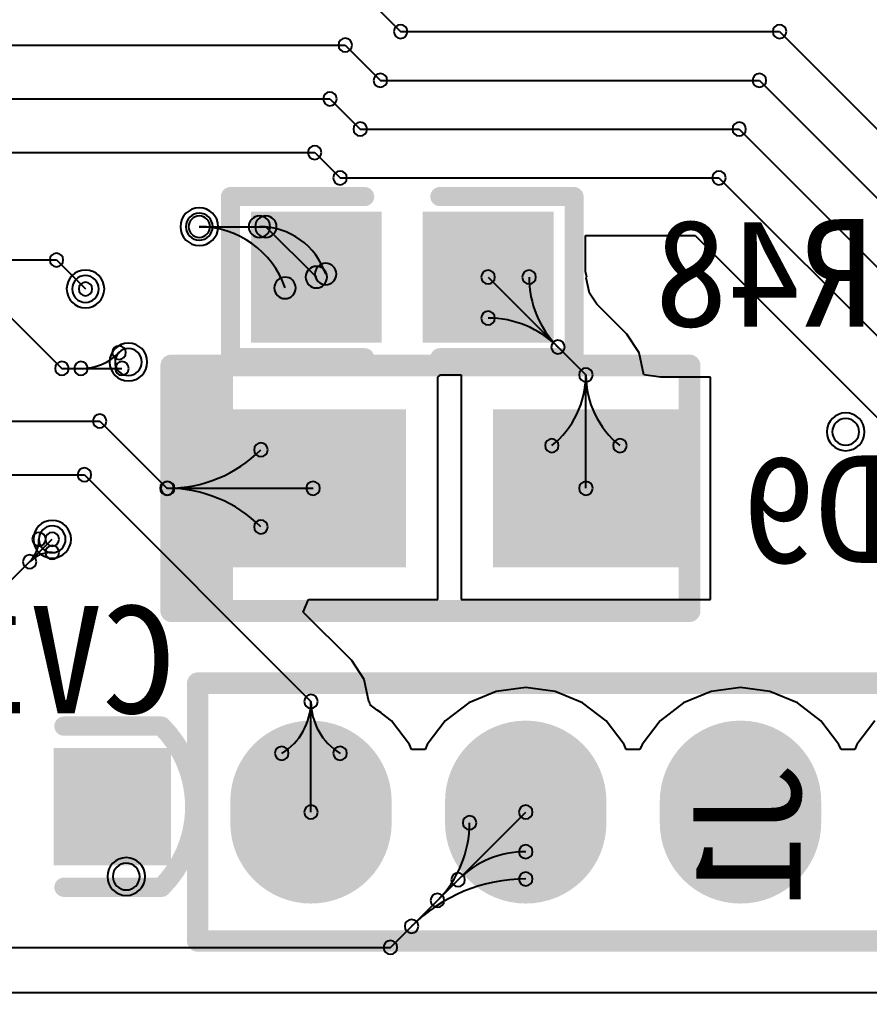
# Model space of a CAD drawing. Header units: inches. Extents: x 32166 to 66782, y 2386 to 7162.
# Drawn here: x 33525.87 to 33561.49, y 2886.55 to 2927.32 of the extents above; entities that cross this region are included whole.
import ezdxf

# ---------------------------------------------------------------- set-up
doc = ezdxf.new("R2010")
doc.units = ezdxf.units.IN
doc.header["$LTSCALE"] = 0.64311
doc.header["$MEASUREMENT"] = 0
for name, color, linetype in [('BOTTOMLAYER', 5, 'CONTINUOUS'), ('BOTTOMOVERLAY', 54, 'CONTINUOUS'), ('BOTTOMPASTE', 16, 'CONTINUOUS'), ('BOTTOMSOLDER', 6, 'CONTINUOUS'), ('KEEPOUTLAYER', 6, 'CONTINUOUS'), ('MULTILAYER', 9, 'CONTINUOUS')]:
    doc.layers.add(name, color=color, linetype=linetype)
doc.styles.get("Standard").update_dxf_attribs({"font": 'txt', "width": 0.8})

msp = doc.modelspace()

# ---------------------------------------------------------------- linework, layer by layer
at = {"layer": 'BOTTOMLAYER'}
for p, q in [((33540.157, 2928.494), (33541.84, 2926.811)), ((33541.84, 2926.811), (33557.721, 2926.811)), ((33557.721, 2926.811), (33577.323, 2907.209)), ((33521.073, 2926.244), (33539.518, 2926.244)), ((33539.518, 2926.244), (33540.994, 2924.768)), ((33540.994, 2924.768), (33556.875, 2924.768)), ((33556.875, 2924.768), (33576.477, 2905.166)), ((33521.073, 2923.994), (33538.879, 2923.994)), ((33538.879, 2923.994), (33540.148, 2922.725)), ((33540.148, 2922.725), (33556.028, 2922.725)), ((33556.028, 2922.725), (33575.63, 2903.123)), ((33521.073, 2921.744), (33538.239, 2921.744)), ((33538.239, 2921.744), (33539.301, 2920.682)), ((33539.301, 2920.682), (33555.182, 2920.682)), ((33555.182, 2920.682), (33574.784, 2901.08)), ((33533.402, 2918.639), (33536.193, 2918.639)), ((33536.193, 2918.639), (33538.308, 2916.524)), ((33549.594, 2916.758), (33549.594, 2918.264)), ((33549.594, 2918.264), (33554.181, 2918.264)), ((33554.181, 2918.264), (33573.074, 2899.371)), ((33521.073, 2917.244), (33527.418, 2917.244)), ((33527.418, 2917.244), (33528.633, 2916.029)), ((33545.508, 2916.524), (33549.603, 2912.429)), ((33549.64, 2916.524), (33549.594, 2916.758)), ((33549.622, 2916.502), (33549.64, 2916.524)), ((33549.75, 2915.857), (33549.622, 2916.502)), ((33549.64, 2916.524), (33549.64, 2916.524)), ((33550.063, 2915.388), (33549.75, 2915.857)), ((33550.092, 2915.359), (33550.063, 2915.388)), ((33550.151, 2915.314), (33550.092, 2915.359)), ((33550.144, 2915.307), (33550.151, 2915.314)), ((33551.313, 2914.139), (33550.144, 2915.307)), ((33525.348, 2914.994), (33527.643, 2912.699)), ((33551.837, 2913.354), (33551.313, 2914.139)), ((33552.028, 2912.429), (33551.837, 2913.354)), ((33551.837, 2913.354), (33551.837, 2913.354)), ((33527.643, 2912.699), (33530.162, 2912.699)), ((33543.402, 2912.336), (33543.505, 2912.438)), ((33543.402, 2903.021), (33543.402, 2912.336)), ((33543.402, 2912.336), (33543.402, 2912.336)), ((33543.402, 2912.336), (33543.402, 2912.336)), ((33543.505, 2912.438), (33544.374, 2912.438)), ((33544.374, 2912.438), (33544.374, 2912.336)), ((33544.374, 2912.336), (33544.374, 2912.336)), ((33544.374, 2912.336), (33544.374, 2903.021)), ((33549.603, 2907.678), (33549.603, 2912.429)), ((33552.735, 2912.336), (33552.028, 2912.429)), ((33554.832, 2912.336), (33552.735, 2912.336)), ((33554.832, 2903.021), (33554.832, 2912.336)), ((33521.073, 2910.494), (33529.227, 2910.494)), ((33529.227, 2910.494), (33532.043, 2907.678)), ((33521.073, 2908.244), (33528.588, 2908.244)), ((33528.588, 2908.244), (33538.083, 2898.749)), ((33532.043, 2907.678), (33538.173, 2907.678)), ((33525.438, 2903.744), (33527.238, 2905.544)), ((33537.759, 2902.493), (33537.977, 2903.021)), ((33537.977, 2903.021), (33543.402, 2903.021)), ((33544.374, 2903.021), (33554.832, 2903.021)), ((33539.793, 2900.459), (33537.759, 2902.493)), ((33540.317, 2899.675), (33539.793, 2900.459)), ((33540.501, 2898.749), (33540.317, 2899.675)), ((33547.083, 2899.33), (33545.849, 2899.168)), ((33548.316, 2899.168), (33547.083, 2899.33)), ((33556.083, 2899.33), (33554.849, 2899.168)), ((33557.316, 2899.168), (33556.083, 2899.33)), ((33545.849, 2899.168), (33544.7, 2898.692)), ((33549.466, 2898.692), (33548.316, 2899.168)), ((33554.849, 2899.168), (33553.7, 2898.692)), ((33558.466, 2898.692), (33557.316, 2899.168)), ((33538.083, 2894.114), (33538.083, 2898.749)), ((33540.502, 2898.749), (33540.501, 2898.749)), ((33540.501, 2898.749), (33540.501, 2898.749)), ((33540.534, 2898.699), (33540.502, 2898.749)), ((33540.566, 2898.65), (33540.534, 2898.699)), ((33540.552, 2898.626), (33540.566, 2898.65)), ((33540.863, 2898.387), (33540.552, 2898.626)), ((33540.566, 2898.65), (33540.566, 2898.65)), ((33540.566, 2898.65), (33540.566, 2898.65)), ((33540.566, 2898.65), (33540.566, 2898.65)), ((33540.566, 2898.65), (33540.566, 2898.65)), ((33540.566, 2898.65), (33540.566, 2898.65)), ((33540.566, 2898.65), (33540.566, 2898.65)), ((33540.566, 2898.65), (33540.566, 2898.65)), ((33540.566, 2898.65), (33540.566, 2898.65)), ((33544.7, 2898.692), (33543.713, 2897.934)), ((33550.453, 2897.934), (33549.466, 2898.692)), ((33553.7, 2898.692), (33552.713, 2897.934)), ((33559.453, 2897.934), (33558.466, 2898.692)), ((33541.015, 2898.285), (33540.863, 2898.387)), ((33541.036, 2898.254), (33541.015, 2898.285)), ((33541.453, 2897.934), (33541.036, 2898.254)), ((33542.21, 2896.947), (33541.453, 2897.934)), ((33543.713, 2897.934), (33542.956, 2896.947)), ((33551.21, 2896.947), (33550.453, 2897.934)), ((33552.713, 2897.934), (33551.956, 2896.947)), ((33560.21, 2896.947), (33559.453, 2897.934)), ((33561.713, 2897.934), (33560.956, 2896.947)), ((33542.297, 2896.737), (33542.21, 2896.947)), ((33542.956, 2896.947), (33542.869, 2896.737)), ((33551.297, 2896.737), (33551.21, 2896.947)), ((33551.956, 2896.947), (33551.869, 2896.737)), ((33560.297, 2896.737), (33560.21, 2896.947)), ((33560.956, 2896.947), (33560.869, 2896.737)), ((33542.869, 2896.737), (33542.297, 2896.737)), ((33551.869, 2896.737), (33551.297, 2896.737)), ((33560.869, 2896.737), (33560.297, 2896.737)), ((33541.413, 2888.444), (33547.083, 2894.114)), ((33520.038, 2888.444), (33541.413, 2888.444))]:
    msp.add_line(p, q, dxfattribs=at)
at = {"layer": 'BOTTOMLAYER', "const_width": 5.85}
for points in [[(33538.083, 2893.664), (33538.083, 2894.564)], [(33547.083, 2894.564), (33547.083, 2893.664)], [(33556.083, 2894.564), (33556.083, 2893.664)]]:
    msp.add_lwpolyline(points, dxfattribs=at)
at = {"layer": 'BOTTOMLAYER', "const_width": 2.925}
for points in [[(33539.545, 2894.564, 1), (33536.62, 2894.564, 1)], [(33548.545, 2894.564, 1), (33545.62, 2894.564, 1)], [(33557.545, 2894.564, 1), (33554.62, 2894.564, 1)], [(33539.545, 2893.664, 1), (33536.62, 2893.664, 1)], [(33548.545, 2893.664, 1), (33545.62, 2893.664, 1)], [(33557.545, 2893.664, 1), (33554.62, 2893.664, 1)]]:
    msp.add_lwpolyline(points, format="xyb", close=True, dxfattribs=at)
at = {"layer": 'BOTTOMLAYER'}
for centre, radius, start, end in [((33541.84, 2926.811), 0.286, 0, 180), ((33541.84, 2926.811), 0.286, 0, 180), ((33557.721, 2926.811), 0.286, 0, 180), ((33557.721, 2926.811), 0.286, 0, 180), ((33541.84, 2926.811), 0.286, 180, 0), ((33541.84, 2926.811), 0.286, 180, 0), ((33557.721, 2926.811), 0.286, 180, 0), ((33557.721, 2926.811), 0.286, 180, 0), ((33539.518, 2926.244), 0.286, 0, 180), ((33539.518, 2926.244), 0.286, 0, 180), ((33539.518, 2926.244), 0.286, 180, 0), ((33539.518, 2926.244), 0.286, 180, 0), ((33540.994, 2924.768), 0.286, 0, 180), ((33540.994, 2924.768), 0.286, 0, 180), ((33556.875, 2924.768), 0.286, 0, 180), ((33556.875, 2924.768), 0.286, 0, 180), ((33540.994, 2924.768), 0.286, 180, 0), ((33540.994, 2924.768), 0.286, 180, 0), ((33556.875, 2924.768), 0.286, 180, 0), ((33556.875, 2924.768), 0.286, 180, 0), ((33538.879, 2923.994), 0.286, 0, 180), ((33538.879, 2923.994), 0.286, 0, 180), ((33538.879, 2923.994), 0.286, 180, 0), ((33538.879, 2923.994), 0.286, 180, 0), ((33540.148, 2922.725), 0.286, 0, 180), ((33540.148, 2922.725), 0.286, 0, 180), ((33556.028, 2922.725), 0.286, 0, 180), ((33556.028, 2922.725), 0.286, 0, 180), ((33540.148, 2922.725), 0.286, 180, 0), ((33540.148, 2922.725), 0.286, 180, 0), ((33556.028, 2922.725), 0.286, 180, 0), ((33556.028, 2922.725), 0.286, 180, 0), ((33538.239, 2921.744), 0.286, 0, 180), ((33538.239, 2921.744), 0.286, 0, 180), ((33538.239, 2921.744), 0.286, 180, 0), ((33538.239, 2921.744), 0.286, 180, 0), ((33539.301, 2920.682), 0.286, 0, 180), ((33539.301, 2920.682), 0.286, 0, 180), ((33555.182, 2920.682), 0.286, 0, 180), ((33555.182, 2920.682), 0.286, 0, 180), ((33539.301, 2920.682), 0.286, 180, 0), ((33539.301, 2920.682), 0.286, 180, 0), ((33555.182, 2920.682), 0.286, 180, 0), ((33555.182, 2920.682), 0.286, 180, 0), ((33533.402, 2918.639), 0.562, 0, 180), ((33533.402, 2918.639), 0.45, 0, 180), ((33533.402, 2918.639), 0.45, 0, 180), ((33533.402, 2918.639), 0.45, 0, 180), ((33533.402, 2918.639), 0.45, 0, 180), ((33535.924, 2918.639), 0.45, 0, 180), ((33535.924, 2918.639), 0.45, 0, 180), ((33535.924, 2918.639), 0.45, 0, 180), ((33536.193, 2918.639), 0.45, 0, 180), ((33536.193, 2918.639), 0.45, 0, 180), ((33533.402, 2918.639), 0.562, 180, 0), ((33533.402, 2918.639), 0.45, 180, 0), ((33533.402, 2918.639), 0.45, 180, 0), ((33533.402, 2918.639), 0.45, 180, 0), ((33533.402, 2918.639), 0.45, 180, 0), ((33533.402, 2914.837), 3.802, 18.977, 90), ((33533.402, 2914.837), 3.802, 18.977, 90), ((33533.402, 2914.837), 3.802, 18.977, 90), ((33535.924, 2918.639), 0.45, 180, 0), ((33535.924, 2918.639), 0.45, 180, 0), ((33535.924, 2918.639), 0.45, 180, 0), ((33536.193, 2918.639), 0.45, 180, 0), ((33536.193, 2918.639), 0.45, 180, 0), ((33535.924, 2915.705), 2.934, 18.977, 90), ((33535.924, 2915.705), 2.934, 18.977, 90), ((33535.924, 2915.705), 2.934, 18.977, 90), ((33527.418, 2917.244), 0.286, 0, 180), ((33527.418, 2917.244), 0.286, 0, 180), ((33527.418, 2917.244), 0.286, 180, 0), ((33527.418, 2917.244), 0.286, 180, 0), ((33538.308, 2916.524), 0.45, 0, 180), ((33538.699, 2916.659), 0.45, 0, 180), ((33538.699, 2916.659), 0.45, 0, 180), ((33538.699, 2916.659), 0.45, 0, 180), ((33545.508, 2916.524), 0.286, 0, 180), ((33547.222, 2916.524), 0.286, 0, 180), ((33547.222, 2916.524), 0.286, 0, 180), ((33547.222, 2916.524), 0.286, 0, 180), ((33528.633, 2916.029), 0.562, 0, 180), ((33536.997, 2916.074), 0.45, 0, 180), ((33536.997, 2916.074), 0.45, 0, 180), ((33536.997, 2916.074), 0.45, 0, 180), ((33538.308, 2916.524), 0.45, 180, 0), ((33538.699, 2916.659), 0.45, 180, 0), ((33538.699, 2916.659), 0.45, 180, 0), ((33538.699, 2916.659), 0.45, 180, 0), ((33545.508, 2916.524), 0.286, 180, 0), ((33547.222, 2916.524), 0.286, 180, 0), ((33547.222, 2916.524), 0.286, 180, 0), ((33547.222, 2916.524), 0.286, 180, 0), ((33551.361, 2916.524), 4.139, 180, 225), ((33551.361, 2916.524), 4.139, 180, 225), ((33551.361, 2916.524), 4.139, 180, 225), ((33528.633, 2916.029), 0.562, 180, 0), ((33528.633, 2916.029), 0.286, 0, 180), ((33528.633, 2916.029), 0.286, 180, 0), ((33536.997, 2916.074), 0.45, 180, 0), ((33536.997, 2916.074), 0.45, 180, 0), ((33536.997, 2916.074), 0.45, 180, 0), ((33545.508, 2914.81), 0.286, 0, 180), ((33545.508, 2914.81), 0.286, 0, 180), ((33545.508, 2914.81), 0.286, 0, 180), ((33545.508, 2914.81), 0.286, 180, 0), ((33545.508, 2914.81), 0.286, 180, 0), ((33545.508, 2914.81), 0.286, 180, 0), ((33545.508, 2910.671), 4.139, 45, 90), ((33545.508, 2910.671), 4.139, 45, 90), ((33545.508, 2910.671), 4.139, 45, 90), ((33530.04, 2913.361), 0.286, 0, 180), ((33530.04, 2913.361), 0.286, 0, 180), ((33530.04, 2913.361), 0.286, 0, 180), ((33530.432, 2912.969), 0.562, 0, 180), ((33548.435, 2913.598), 0.286, 0, 180), ((33548.435, 2913.598), 0.286, 0, 180), ((33548.435, 2913.598), 0.286, 0, 180), ((33548.435, 2913.598), 0.286, 0, 180), ((33548.435, 2913.598), 0.286, 0, 180), ((33548.435, 2913.598), 0.286, 0, 180), ((33548.435, 2913.598), 0.286, 180, 0), ((33548.435, 2913.598), 0.286, 180, 0), ((33548.435, 2913.598), 0.286, 180, 0), ((33548.435, 2913.598), 0.286, 180, 0), ((33548.435, 2913.598), 0.286, 180, 0), ((33548.435, 2913.598), 0.286, 180, 0), ((33528.444, 2914.957), 2.258, 270.0002, 315.0002), ((33528.444, 2914.957), 2.258, 270.0002, 315.0002), ((33528.444, 2914.957), 2.258, 270.0002, 315.0002), ((33530.04, 2913.361), 0.286, 180, 0), ((33530.04, 2913.361), 0.286, 180, 0), ((33530.04, 2913.361), 0.286, 180, 0), ((33527.643, 2912.699), 0.286, 0, 180), ((33527.643, 2912.699), 0.286, 0, 180), ((33527.643, 2912.699), 0.286, 180, 0), ((33527.643, 2912.699), 0.286, 180, 0), ((33528.444, 2912.699), 0.286, 0, 180), ((33528.444, 2912.699), 0.286, 0, 180), ((33528.444, 2912.699), 0.286, 0, 180), ((33528.444, 2912.699), 0.286, 180, 0), ((33528.444, 2912.699), 0.286, 180, 0), ((33528.444, 2912.699), 0.286, 180, 0), ((33530.432, 2912.969), 0.562, 180, 0), ((33530.162, 2912.699), 0.286, 0, 180), ((33530.162, 2912.699), 0.286, 180, 0), ((33549.603, 2912.429), 0.286, 0, 180), ((33549.603, 2912.429), 0.286, 0, 180), ((33549.603, 2912.429), 0.286, 0, 180), ((33549.603, 2912.429), 0.286, 0, 180), ((33549.603, 2912.429), 0.286, 0, 180), ((33549.603, 2912.429), 0.286, 0, 180), ((33549.603, 2912.429), 0.286, 0, 180), ((33549.603, 2912.429), 0.286, 0, 180), ((33545.81, 2912.429), 3.793, 308.6061, 0.0001), ((33545.81, 2912.429), 3.793, 308.6061, 0.0001), ((33545.81, 2912.429), 3.793, 308.6061, 0.0001), ((33549.603, 2912.429), 0.286, 180, 0), ((33549.603, 2912.429), 0.286, 180, 0), ((33549.603, 2912.429), 0.286, 180, 0), ((33549.603, 2912.429), 0.286, 180, 0), ((33549.603, 2912.429), 0.286, 180, 0), ((33549.603, 2912.429), 0.286, 180, 0), ((33549.603, 2912.429), 0.286, 180, 0), ((33549.603, 2912.429), 0.286, 180, 0), ((33553.396, 2912.429), 3.793, 179.9999, 231.3939), ((33553.396, 2912.429), 3.793, 179.9999, 231.3939), ((33553.396, 2912.429), 3.793, 179.9999, 231.3939), ((33529.227, 2910.494), 0.286, 0, 180), ((33529.227, 2910.494), 0.286, 0, 180), ((33529.227, 2910.494), 0.286, 180, 0), ((33529.227, 2910.494), 0.286, 180, 0), ((33560.492, 2910.044), 0.562, 0, 180), ((33560.492, 2910.044), 0.562, 180, 0), ((33535.985, 2909.295), 0.286, 0, 180), ((33535.985, 2909.295), 0.286, 0, 180), ((33535.985, 2909.295), 0.286, 0, 180), ((33548.177, 2909.465), 0.286, 0, 180), ((33548.177, 2909.465), 0.286, 0, 180), ((33548.177, 2909.465), 0.286, 0, 180), ((33548.177, 2909.465), 0.286, 180, 0), ((33548.177, 2909.465), 0.286, 180, 0), ((33548.177, 2909.465), 0.286, 180, 0), ((33551.029, 2909.465), 0.286, 0, 180), ((33551.029, 2909.465), 0.286, 0, 180), ((33551.029, 2909.465), 0.286, 0, 180), ((33551.029, 2909.465), 0.286, 180, 0), ((33551.029, 2909.465), 0.286, 180, 0), ((33551.029, 2909.465), 0.286, 180, 0), ((33532.083, 2913.197), 5.519, 269.9999, 314.9999), ((33532.083, 2913.197), 5.519, 269.9999, 314.9999), ((33532.083, 2913.197), 5.519, 269.9999, 314.9999), ((33535.985, 2909.295), 0.286, 180, 0), ((33535.985, 2909.295), 0.286, 180, 0), ((33535.985, 2909.295), 0.286, 180, 0), ((33528.588, 2908.244), 0.286, 0, 180), ((33528.588, 2908.244), 0.286, 0, 180), ((33528.588, 2908.244), 0.286, 180, 0), ((33528.588, 2908.244), 0.286, 180, 0), ((33532.043, 2907.678), 0.286, 0, 180), ((33532.043, 2907.678), 0.286, 0, 180), ((33532.083, 2907.678), 0.286, 0, 180), ((33532.083, 2907.678), 0.286, 0, 180), ((33532.083, 2907.678), 0.286, 0, 180), ((33532.083, 2907.678), 0.286, 0, 180), ((33532.083, 2907.678), 0.286, 0, 180), ((33532.083, 2907.678), 0.286, 0, 180), ((33538.173, 2907.678), 0.286, 0, 180), ((33549.603, 2907.678), 0.286, 0, 180), ((33532.043, 2907.678), 0.286, 180, 0), ((33532.043, 2907.678), 0.286, 180, 0), ((33532.083, 2907.678), 0.286, 180, 0), ((33532.083, 2907.678), 0.286, 180, 0), ((33532.083, 2907.678), 0.286, 180, 0), ((33532.083, 2907.678), 0.286, 180, 0), ((33532.083, 2907.678), 0.286, 180, 0), ((33532.083, 2907.678), 0.286, 180, 0), ((33532.083, 2902.159), 5.519, 45.0001, 90.0001), ((33532.083, 2902.159), 5.519, 45.0001, 90.0001), ((33532.083, 2902.159), 5.519, 45.0001, 90.0001), ((33538.173, 2907.678), 0.286, 180, 0), ((33549.603, 2907.678), 0.286, 180, 0), ((33535.985, 2906.062), 0.286, 0, 180), ((33535.985, 2906.062), 0.286, 0, 180), ((33535.985, 2906.062), 0.286, 0, 180), ((33526.684, 2905.544), 0.286, 0, 180), ((33526.684, 2905.544), 0.286, 0, 180), ((33526.684, 2905.544), 0.286, 0, 180), ((33527.238, 2905.544), 0.562, 0, 180), ((33527.238, 2905.544), 0.286, 0, 180), ((33535.985, 2906.062), 0.286, 180, 0), ((33535.985, 2906.062), 0.286, 180, 0), ((33535.985, 2906.062), 0.286, 180, 0), ((33525.348, 2905.544), 1.336, 314.9996, 359.9996), ((33525.348, 2905.544), 1.336, 314.9996, 359.9996), ((33525.348, 2905.544), 1.336, 314.9996, 359.9996), ((33526.684, 2905.544), 0.286, 180, 0), ((33526.684, 2905.544), 0.286, 180, 0), ((33526.684, 2905.544), 0.286, 180, 0), ((33527.238, 2905.544), 0.562, 180, 0), ((33527.238, 2905.544), 0.286, 180, 0), ((33527.238, 2903.655), 1.336, 90.0004, 135.0004), ((33527.238, 2903.655), 1.336, 90.0004, 135.0004), ((33527.238, 2903.655), 1.336, 90.0004, 135.0004), ((33527.238, 2904.991), 0.286, 0, 180), ((33527.238, 2904.991), 0.286, 0, 180), ((33527.238, 2904.991), 0.286, 0, 180), ((33527.238, 2904.991), 0.286, 180, 0), ((33527.238, 2904.991), 0.286, 180, 0), ((33527.238, 2904.991), 0.286, 180, 0), ((33526.293, 2904.599), 0.286, 0, 180), ((33526.293, 2904.6), 0.286, 0, 180), ((33526.293, 2904.6), 0.286, 0, 180), ((33526.293, 2904.599), 0.286, 0, 180), ((33526.293, 2904.6), 0.286, 0, 180), ((33526.293, 2904.599), 0.286, 0, 180), ((33526.293, 2904.6), 0.286, 180, 0), ((33526.293, 2904.6), 0.286, 180, 0), ((33526.293, 2904.6), 0.286, 180, 0), ((33526.293, 2904.599), 0.286, 180, 0), ((33526.293, 2904.599), 0.286, 180, 0), ((33526.293, 2904.599), 0.286, 180, 0), ((33538.083, 2898.749), 0.286, 0, 180), ((33538.083, 2898.749), 0.286, 0, 180), ((33538.083, 2898.749), 0.286, 0, 180), ((33538.083, 2898.749), 0.286, 0, 180), ((33538.083, 2898.749), 0.286, 0, 180), ((33538.083, 2898.749), 0.286, 0, 180), ((33538.083, 2898.749), 0.286, 0, 180), ((33538.083, 2898.749), 0.286, 0, 180), ((33535.539, 2898.749), 2.544, 301.293, 360), ((33535.539, 2898.749), 2.544, 301.293, 360), ((33535.539, 2898.749), 2.544, 301.293, 360), ((33538.083, 2898.749), 0.286, 180, 0), ((33538.083, 2898.749), 0.286, 180, 0), ((33538.083, 2898.749), 0.286, 180, 0), ((33538.083, 2898.749), 0.286, 180, 0), ((33538.083, 2898.749), 0.286, 180, 0), ((33538.083, 2898.749), 0.286, 180, 0), ((33538.083, 2898.749), 0.286, 180, 0), ((33538.083, 2898.749), 0.286, 180, 0), ((33540.627, 2898.749), 2.544, 180, 238.707), ((33540.627, 2898.749), 2.544, 180, 238.707), ((33540.627, 2898.749), 2.544, 180, 238.707), ((33536.86, 2896.576), 0.286, 0, 180), ((33536.86, 2896.576), 0.286, 0, 180), ((33536.86, 2896.576), 0.286, 0, 180), ((33539.305, 2896.576), 0.286, 0, 180), ((33539.305, 2896.576), 0.286, 0, 180), ((33539.305, 2896.576), 0.286, 0, 180), ((33536.86, 2896.576), 0.286, 180, 0), ((33536.86, 2896.576), 0.286, 180, 0), ((33536.86, 2896.576), 0.286, 180, 0), ((33539.305, 2896.576), 0.286, 180, 0), ((33539.305, 2896.576), 0.286, 180, 0), ((33539.305, 2896.576), 0.286, 180, 0), ((33538.083, 2894.114), 0.286, 0, 180), ((33547.083, 2894.114), 0.286, 0, 180), ((33538.083, 2894.114), 0.286, 180, 0), ((33544.729, 2893.664), 0.286, 0, 180), ((33544.729, 2893.664), 0.286, 0, 180), ((33544.729, 2893.664), 0.286, 0, 180), ((33547.083, 2894.114), 0.286, 180, 0), ((33540.134, 2893.664), 4.595, 315, 0), ((33540.134, 2893.664), 4.595, 315, 0), ((33540.134, 2893.664), 4.595, 315, 0), ((33544.729, 2893.664), 0.286, 180, 0), ((33544.729, 2893.664), 0.286, 180, 0), ((33544.729, 2893.664), 0.286, 180, 0), ((33547.083, 2892.454), 0.286, 0, 180), ((33547.083, 2892.454), 0.286, 0, 180), ((33547.083, 2892.454), 0.286, 0, 180), ((33547.083, 2888.445), 4.009, 90, 135), ((33547.083, 2888.445), 4.009, 90, 135), ((33547.083, 2888.445), 4.009, 90, 135), ((33547.083, 2892.454), 0.286, 180, 0), ((33547.083, 2892.454), 0.286, 180, 0), ((33547.083, 2892.454), 0.286, 180, 0), ((33530.343, 2891.414), 0.562, 0, 180), ((33544.248, 2891.28), 0.286, 0, 180), ((33544.248, 2891.28), 0.286, 0, 180), ((33544.248, 2891.28), 0.286, 0, 180), ((33547.083, 2891.311), 0.286, 0, 180), ((33547.083, 2891.311), 0.286, 0, 180), ((33547.083, 2891.311), 0.286, 0, 180), ((33530.343, 2891.414), 0.562, 180, 0), ((33547.083, 2884.543), 6.768, 90.0001, 135.0001), ((33547.083, 2884.543), 6.768, 90.0001, 135.0001), ((33547.083, 2884.543), 6.768, 90.0001, 135.0001), ((33544.248, 2891.28), 0.286, 180, 0), ((33544.248, 2891.28), 0.286, 180, 0), ((33544.248, 2891.28), 0.286, 180, 0), ((33547.083, 2891.311), 0.286, 180, 0), ((33547.083, 2891.311), 0.286, 180, 0), ((33547.083, 2891.311), 0.286, 180, 0), ((33543.383, 2890.415), 0.286, 0, 180), ((33543.383, 2890.415), 0.286, 0, 180), ((33543.383, 2890.415), 0.286, 0, 180), ((33543.383, 2890.415), 0.286, 180, 0), ((33543.383, 2890.415), 0.286, 180, 0), ((33543.383, 2890.415), 0.286, 180, 0), ((33542.297, 2889.329), 0.286, 0, 180), ((33542.297, 2889.329), 0.286, 0, 180), ((33542.297, 2889.329), 0.286, 0, 180), ((33542.297, 2889.329), 0.286, 180, 0), ((33542.297, 2889.329), 0.286, 180, 0), ((33542.297, 2889.329), 0.286, 180, 0), ((33541.413, 2888.444), 0.286, 0, 180), ((33541.413, 2888.444), 0.286, 0, 180), ((33541.413, 2888.444), 0.286, 180, 0), ((33541.413, 2888.444), 0.286, 180, 0)]:
    msp.add_arc(centre, radius, start, end, dxfattribs=at)
for points in [[(33536.022, 2914.238), (33540.594, 2914.238), (33536.022, 2918.81), (33540.594, 2918.81)], [(33543.222, 2914.238), (33547.794, 2914.238), (33543.222, 2918.81), (33547.794, 2918.81)], [(33541.602, 2910.536), (33534.744, 2910.536), (33541.602, 2904.821), (33534.744, 2904.821)], [(33553.032, 2910.536), (33546.174, 2910.536), (33553.032, 2904.821), (33546.174, 2904.821)], [(33531.758, 2896.34), (33527.758, 2896.34), (33531.758, 2892.339), (33527.758, 2892.339)]]:
    msp.add_solid(points, dxfattribs=at)
at = {"layer": 'BOTTOMOVERLAY'}
for points, const_width in [([(33534.708, 2913.149), (33534.708, 2919.899)], 0.8), ([(33534.708, 2919.899), (33540.333, 2919.899)], 0.8), ([(33543.483, 2919.899), (33549.108, 2919.899)], 0.8), ([(33549.108, 2913.149), (33549.108, 2919.899)], 0.8), ([(33534.708, 2913.149), (33540.333, 2913.149)], 0.8), ([(33543.483, 2913.149), (33549.108, 2913.149)], 0.8), ([(33532.229, 2902.535), (33532.229, 2912.822)], 0.914), ([(33532.229, 2912.822), (33540.802, 2912.822)], 0.914), ([(33540.802, 2912.822), (33545.374, 2912.822)], 0.914), ([(33545.374, 2912.822), (33553.946, 2912.822)], 0.914), ([(33553.946, 2902.535), (33553.946, 2912.822)], 0.914), ([(33532.229, 2902.535), (33540.802, 2902.535)], 0.914), ([(33540.802, 2902.535), (33545.374, 2902.535)], 0.914), ([(33545.374, 2902.535), (33553.946, 2902.535)], 0.914), ([(33533.337, 2888.714), (33533.337, 2899.514)], 0.9), ([(33533.337, 2899.514), (33579.483, 2899.514)], 0.9), ([(33531.816, 2897.714), (33527.733, 2897.714)], 0.81), ([(33531.816, 2890.964), (33527.733, 2890.964)], 0.81), ([(33533.337, 2888.714), (33579.483, 2888.714)], 0.9)]:
    msp.add_lwpolyline(points, dxfattribs=dict(at, const_width=const_width))
for points, const_width in [([(33534.708, 2919.699, 1), (33534.708, 2920.099, 1)], 0.4), ([(33534.708, 2919.699, 1), (33534.708, 2920.099, 1)], 0.4), ([(33540.333, 2919.699, 1), (33540.333, 2920.099, 1)], 0.4), ([(33543.483, 2919.699, 1), (33543.483, 2920.099, 1)], 0.4), ([(33549.108, 2919.699, 1), (33549.108, 2920.099, 1)], 0.4), ([(33549.108, 2919.699, 1), (33549.108, 2920.099, 1)], 0.4), ([(33534.708, 2912.949, 1), (33534.708, 2913.349, 1)], 0.4), ([(33534.708, 2912.949, 1), (33534.708, 2913.349, 1)], 0.4), ([(33540.333, 2912.949, 1), (33540.333, 2913.349, 1)], 0.4), ([(33543.483, 2912.949, 1), (33543.483, 2913.349, 1)], 0.4), ([(33549.108, 2912.949, 1), (33549.108, 2913.349, 1)], 0.4), ([(33549.108, 2912.949, 1), (33549.108, 2913.349, 1)], 0.4), ([(33532.001, 2912.822, 1), (33532.458, 2912.822, 1)], 0.457), ([(33532.001, 2912.822, 1), (33532.458, 2912.822, 1)], 0.457), ([(33540.573, 2912.822, 1), (33541.031, 2912.822, 1)], 0.457), ([(33540.573, 2912.822, 1), (33541.031, 2912.822, 1)], 0.457), ([(33545.145, 2912.822, 1), (33545.603, 2912.822, 1)], 0.457), ([(33545.145, 2912.822, 1), (33545.603, 2912.822, 1)], 0.457), ([(33553.718, 2912.822, 1), (33554.175, 2912.822, 1)], 0.457), ([(33553.718, 2912.822, 1), (33554.175, 2912.822, 1)], 0.457), ([(33532.001, 2902.535, 1), (33532.458, 2902.535, 1)], 0.457), ([(33532.001, 2902.535, 1), (33532.458, 2902.535, 1)], 0.457), ([(33540.573, 2902.535, 1), (33541.031, 2902.535, 1)], 0.457), ([(33540.573, 2902.535, 1), (33541.031, 2902.535, 1)], 0.457), ([(33545.145, 2902.535, 1), (33545.603, 2902.535, 1)], 0.457), ([(33545.145, 2902.535, 1), (33545.603, 2902.535, 1)], 0.457), ([(33553.718, 2902.535, 1), (33554.175, 2902.535, 1)], 0.457), ([(33553.718, 2902.535, 1), (33554.175, 2902.535, 1)], 0.457), ([(33533.562, 2899.514, 1), (33533.112, 2899.514, 1)], 0.45), ([(33533.562, 2899.514, 1), (33533.112, 2899.514, 1)], 0.45), ([(33527.733, 2897.917, 1), (33527.733, 2897.512, 1)], 0.405), ([(33531.816, 2897.917, 1), (33531.816, 2897.512, 1)], 0.405), ([(33531.816, 2897.917, 1), (33531.816, 2897.512, 1)], 0.405), ([(33527.733, 2891.167, 1), (33527.733, 2890.762, 1)], 0.405), ([(33531.816, 2891.167, 1), (33531.816, 2890.762, 1)], 0.405), ([(33531.816, 2891.167, 1), (33531.816, 2890.762, 1)], 0.405), ([(33533.562, 2888.714, 1), (33533.112, 2888.714, 1)], 0.45), ([(33533.562, 2888.714, 1), (33533.112, 2888.714, 1)], 0.45)]:
    msp.add_lwpolyline(points, format="xyb", close=True, dxfattribs=dict(at, const_width=const_width))
at = {"layer": 'BOTTOMOVERLAY', "const_width": 0.81}
msp.add_lwpolyline([(33531.816, 2897.714, -0.414214), (33531.816, 2890.964)], format="xyb", dxfattribs=at)
at = {"layer": 'BOTTOMOVERLAY'}
msp.add_solid([(33532.299, 2902.533), (33534.814, 2902.533), (33532.299, 2912.82), (33534.814, 2912.82)], dxfattribs=at)
at = {"layer": 'BOTTOMPASTE'}
for points in [[(33536.022, 2914.238), (33540.594, 2914.238), (33536.022, 2918.81), (33540.594, 2918.81)], [(33543.222, 2914.238), (33547.794, 2914.238), (33543.222, 2918.81), (33547.794, 2918.81)], [(33541.602, 2910.536), (33534.744, 2910.536), (33541.602, 2904.821), (33534.744, 2904.821)], [(33553.032, 2910.536), (33546.174, 2910.536), (33553.032, 2904.821), (33546.174, 2904.821)], [(33531.758, 2896.34), (33527.758, 2896.34), (33531.758, 2892.339), (33527.758, 2892.339)]]:
    msp.add_solid(points, dxfattribs=at)
at = {"layer": 'BOTTOMSOLDER', "const_width": 6.764}
for points in [[(33538.083, 2893.664), (33538.083, 2894.564)], [(33547.083, 2894.564), (33547.083, 2893.664)], [(33556.083, 2894.564), (33556.083, 2893.664)]]:
    msp.add_lwpolyline(points, dxfattribs=at)
at = {"layer": 'BOTTOMSOLDER', "const_width": 3.382}
for points in [[(33539.774, 2894.564, 1), (33536.392, 2894.564, 1)], [(33548.774, 2894.564, 1), (33545.392, 2894.564, 1)], [(33557.774, 2894.564, 1), (33554.392, 2894.564, 1)], [(33539.774, 2893.664, 1), (33536.392, 2893.664, 1)], [(33548.774, 2893.664, 1), (33545.392, 2893.664, 1)], [(33557.774, 2893.664, 1), (33554.392, 2893.664, 1)]]:
    msp.add_lwpolyline(points, format="xyb", close=True, dxfattribs=at)
at = {"layer": 'BOTTOMSOLDER'}
for centre, start, end in [((33533.402, 2918.639), 0, 180), ((33533.402, 2918.639), 180, 0), ((33528.633, 2916.029), 0, 180), ((33528.633, 2916.029), 180, 0), ((33530.432, 2912.969), 0, 180), ((33530.432, 2912.969), 180, 0), ((33560.492, 2910.044), 0, 180), ((33560.492, 2910.044), 180, 0), ((33527.238, 2905.544), 0, 180), ((33527.238, 2905.544), 180, 0), ((33530.343, 2891.414), 0, 180), ((33530.343, 2891.414), 180, 0)]:
    msp.add_arc(centre, 0.791, start, end, dxfattribs=at)
for points in [[(33535.565, 2913.781), (33541.051, 2913.781), (33535.565, 2919.268), (33541.051, 2919.268)], [(33542.765, 2913.781), (33548.251, 2913.781), (33542.765, 2919.268), (33548.251, 2919.268)], [(33542.059, 2910.993), (33534.287, 2910.993), (33542.059, 2904.364), (33534.287, 2904.364)], [(33553.489, 2910.993), (33545.717, 2910.993), (33553.489, 2904.364), (33545.717, 2904.364)], [(33532.215, 2896.797), (33527.3, 2896.797), (33532.215, 2891.882), (33527.3, 2891.882)]]:
    msp.add_solid(points, dxfattribs=at)
at = {"layer": 'KEEPOUTLAYER'}
msp.add_line((32666.613, 2886.554), (34174.114, 2886.554), dxfattribs=at)
at = {"layer": 'MULTILAYER', "const_width": 5.85}
for points in [[(33538.083, 2893.664), (33538.083, 2894.564)], [(33547.083, 2894.564), (33547.083, 2893.664)], [(33556.083, 2894.564), (33556.083, 2893.664)]]:
    msp.add_lwpolyline(points, dxfattribs=at)
at = {"layer": 'MULTILAYER', "const_width": 2.925}
for points in [[(33539.545, 2894.564, 1), (33536.62, 2894.564, 1)], [(33548.545, 2894.564, 1), (33545.62, 2894.564, 1)], [(33557.545, 2894.564, 1), (33554.62, 2894.564, 1)], [(33539.545, 2893.664, 1), (33536.62, 2893.664, 1)], [(33548.545, 2893.664, 1), (33545.62, 2893.664, 1)], [(33557.545, 2893.664, 1), (33554.62, 2893.664, 1)]]:
    msp.add_lwpolyline(points, format="xyb", close=True, dxfattribs=at)
at = {"layer": 'MULTILAYER'}
for centre, start, end in [((33533.402, 2918.639), 0, 180), ((33533.402, 2918.639), 180, 0), ((33528.633, 2916.029), 0, 180), ((33528.633, 2916.029), 180, 0), ((33530.432, 2912.969), 0, 180), ((33530.432, 2912.969), 180, 0), ((33560.492, 2910.044), 0, 180), ((33560.492, 2910.044), 180, 0), ((33527.238, 2905.544), 0, 180), ((33527.238, 2905.544), 180, 0), ((33530.343, 2891.414), 0, 180), ((33530.343, 2891.414), 180, 0)]:
    msp.add_arc(centre, 0.562, start, end, dxfattribs=at)

# ---------------------------------------------------------------- texts
at = {"layer": 'BOTTOMOVERLAY', "text_generation_flag": 2}
for s, rotation, p in [('R48', 360, (33561.663, 2914.454)), ('LED9', 360, (33568.413, 2904.554)), ('CV1', 360, (33532.413, 2898.254)), ('J1', 90, (33558.61, 2896.293))]:
    msp.add_text(s, height=4.5, rotation=rotation, dxfattribs=at).set_placement(p)

doc.saveas('drawing.dxf')
